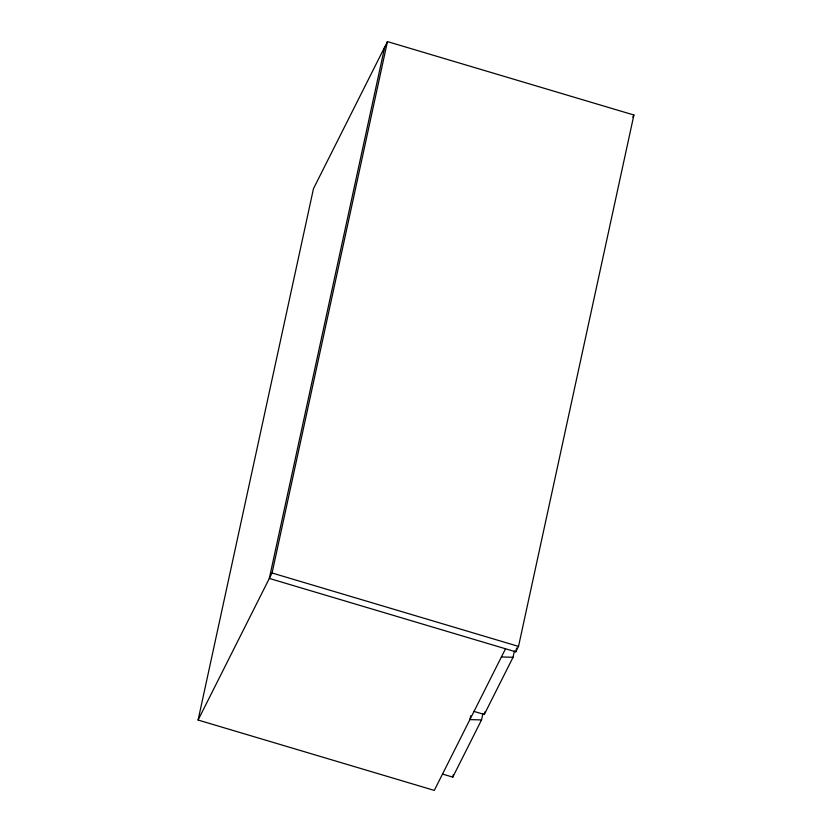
<?xml version="1.0" encoding="UTF-8"?>
<svg xmlns="http://www.w3.org/2000/svg" width="832" height="832" viewBox="0 0 832 832"><rect width="100%" height="100%" fill="white"/><g stroke="black" fill="none" stroke-linecap="round" stroke-linejoin="round"><path stroke-width="1.25" d="M505.513 648.783L434.294 790.4L198.099 720.044L313.477 188.656L387.442 41.6L633.901 115.014L518.523 646.402L515.788 651.841L269.318 578.427L384.696 47.05M198.099 720.044L272.064 572.988L387.442 41.6M442.51 774.062L452.785 777.119L453.336 774.582M470.725 715.801L469.903 719.597L481.541 719.93L482.924 713.586M474.011 711.422L484.286 714.48L484.838 711.942M484.286 714.48L513.042 657.29L514.426 650.946M515.788 651.841L516.61 648.045M632.809 117.198L633.901 115.014M452.785 777.119L481.541 719.93M501.405 656.958L513.042 657.29M272.064 572.988L518.523 646.402"/></g></svg>
